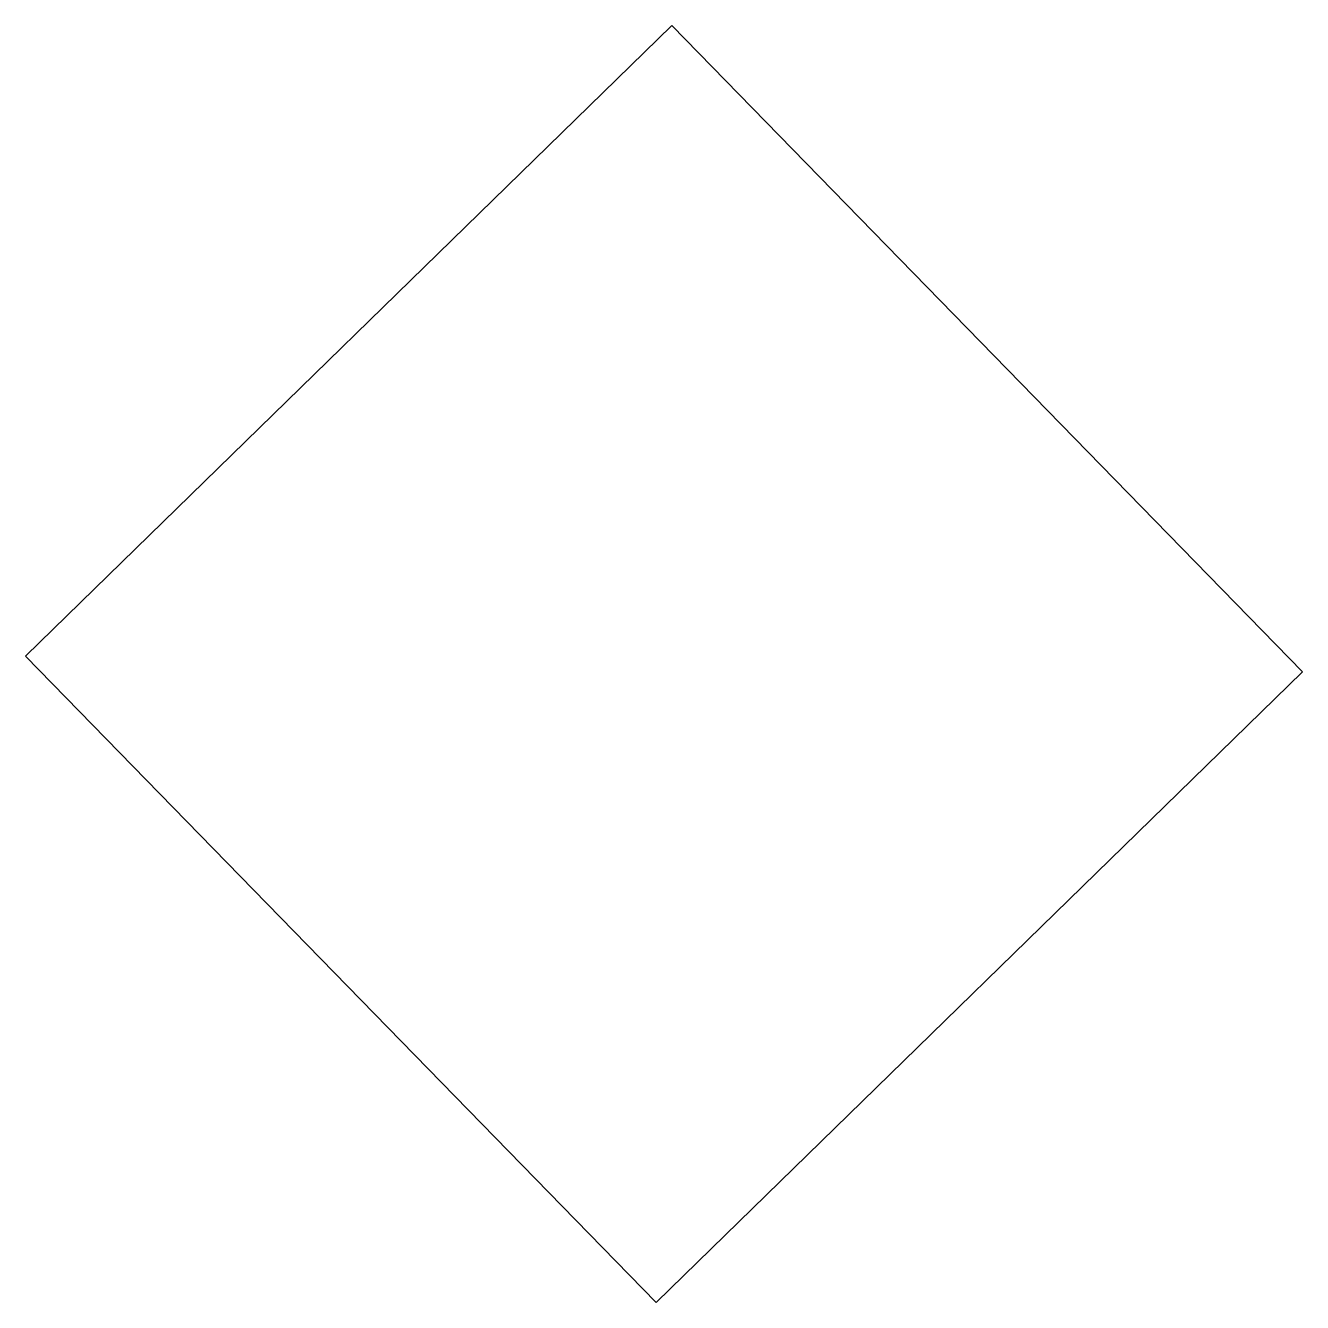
# Model space of a CAD drawing. Header units: feet. Extents: x 66434 to 66898, y 59372 to 59836.
import ezdxf

# ---------------------------------------------------------------- set-up
doc = ezdxf.new("R2010")
doc.units = ezdxf.units.FT
doc.header["$MEASUREMENT"] = 0
doc.layers.add('Building_PLN_x', color=1, linetype='Continuous', lineweight=0)

msp = doc.modelspace()

# ---------------------------------------------------------------- linework, layer by layer
at = {"layer": 'Building_PLN_x', "elevation": 5602.846}
msp.add_lwpolyline([(66434.198, 59606.557), (66669.056, 59835.645), (66898.144, 59600.79), (66663.285, 59371.702)], close=True, dxfattribs=at)

doc.saveas('drawing.dxf')
